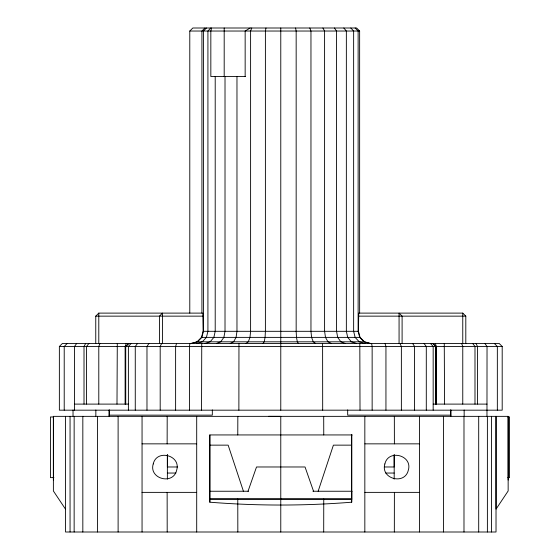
<?xml version="1.0" encoding="UTF-8"?>
<svg xmlns="http://www.w3.org/2000/svg" width="560" height="560" viewBox="0 0 560 560"><rect width="100%" height="100%" fill="white"/><g stroke="black" fill="none" stroke-linecap="round" stroke-linejoin="round"><path stroke-width="0.84" d="M53.382 480.046L53.382 416.353L508.151 416.353L508.151 480.046M73.031 416.094L73.031 410.025M95.844 416.101L95.844 410.025M109.2 410.067L109.2 416.108L109.2 409.899M351.701 502.194L351.701 434.938L351.701 502.194C304.521 505.981 257.019 505.981 209.839 502.194L209.839 434.938L352.254 434.945M323.757 499.044L323.701 532M347.676 409.92L347.676 415.142L450.8 415.142M364.833 532L364.833 416.353M394.191 479.171L394.191 454.741L394.191 466.984L384.846 466.977M394.338 532L394.394 492.373M419.489 532L419.489 416.353M450.8 409.899L450.8 416.108L450.8 410.067M508.151 416.353L508.151 490.966L496.02 509.166L496.02 416.353L496.02 532L65.513 532L65.513 416.353M142.051 532L142.051 416.353M167.139 443.849L167.195 416.353M196.7 532L196.7 416.353M237.776 434.938L237.832 416.353M238.959 343.441L238.875 410.172M201.747 343.441L201.544 410.172M117.292 343.441L116.991 404.103M370.58 343.441L364.511 341.817L360.073 337.379L358.449 331.31L358.743 313.11L462.763 313.11L465.801 316.141L465.801 343.441M189.966 343.441L189.42 346.472L189.42 410.172M265.993 28L265.398 31.031L265.398 331.31L265.076 337.379L264.215 341.817L263.025 343.441M211.582 28L210.833 31.031L210.833 76.531L245.637 76.531M190.981 343.441L197.05 341.817L201.488 337.379L203.112 331.31L202.818 313.11L98.791 313.11L95.76 316.141L95.76 343.441M176.561 343.441L175.616 346.472L175.616 410.172M318.143 491.246L333.403 445.144L351.638 445.144M248.024 491.246L256.515 466.977L305.046 466.977L313.537 491.246M251.769 28L250.6 31.031L250.6 331.31L249.977 337.379L248.283 341.817L245.959 343.441M99.974 343.441L98.791 346.472L98.791 404.103M125.118 404.103L125.118 346.472L126.301 343.441M161.651 343.441L160.188 346.472L160.188 410.172M85.659 343.441L84.014 346.472L84.014 404.103M148.96 343.441L146.979 346.472L146.979 410.172M76.699 343.441L74.529 346.472L74.529 410.172M137.571 343.441L135.268 346.472L135.268 410.172M88.907 343.441L86.569 346.472L86.569 404.103M131.103 343.441L128.394 346.472L128.394 410.172M210.735 28L207.921 31.031L207.921 331.31L206.423 337.379L202.321 341.817L196.714 343.441M206.423 28L203.434 31.031L203.434 331.31L201.838 337.379L197.484 341.817L191.534 343.441M67.235 343.441L64.218 346.472L64.218 410.172M189.784 313.11L189.784 31.031L192.822 28L356.608 28L359.639 31.031L359.639 313.11M204.953 28L201.922 31.031L201.922 313.11M59.367 346.472L62.398 343.441L499.163 343.441L502.194 346.472L502.194 410.172L59.367 410.172L59.367 346.472L125.118 346.472M250.187 28L245.154 31.031L245.154 76.531M230.23 343.441L233.597 341.817L236.068 337.379L236.971 331.31L236.971 76.531M216.44 343.441L220.731 341.817L223.867 337.379L225.015 331.31L225.015 76.531M205.121 343.441L210.168 341.817L213.857 337.379L215.208 331.31L215.208 76.531M189.784 31.031L359.639 31.031M95.76 316.141L203.112 316.141M358.449 316.141L465.801 316.141M203.112 331.31L358.449 331.31M201.488 337.379L360.073 337.379M197.05 341.817L364.511 341.817M435.813 346.472L432.789 343.441L435.834 346.472L435.813 404.103L435.834 346.472L125.727 346.472L125.748 404.103M435.26 343.441L436.443 346.472L502.194 346.472M74.529 404.103L128.394 404.103M433.167 404.103L487.032 404.103M109.2 415.142L212.324 415.142L212.324 409.92M53.053 416.962L50.428 416.962L50.428 477.624L53.9 477.624M507.822 416.962L509.572 416.962L509.572 477.624L507.836 477.624M141.995 443.849L196.644 443.849M364.889 443.849L419.538 443.849M209.923 445.144L228.151 445.144L243.418 491.246M177.562 466.977L167.37 466.984L167.37 454.748L167.37 479.171M167.37 473.046L175.868 473.046M385.693 473.046L394.191 473.046M209.482 491.246L248.626 491.246M312.928 491.246L352.079 491.246M141.995 492.373L196.644 492.373M364.889 492.373L419.538 492.373M268.639 416.332L280.777 416.346L280.777 532M370.027 343.441L364.077 341.817L359.723 337.379L358.127 331.31L358.127 31.031L355.138 28M364.847 343.441L359.24 341.817L355.138 337.379L353.64 331.31L353.64 31.031L350.819 28M356.44 343.441L351.393 341.817L347.704 337.379L346.353 331.31L346.353 31.031L343.819 28M345.121 343.441L340.83 341.817L337.694 337.379L336.546 331.31L336.546 31.031L334.39 28M331.331 343.441L327.964 341.817L325.493 337.379L324.59 331.31L324.59 31.031L322.896 28M315.602 343.441L313.278 341.817L311.584 337.379L310.961 331.31L310.961 31.031L309.792 28M494.326 343.441L497.343 346.472L497.343 410.172M430.458 343.441L433.167 346.472L433.167 410.172M472.654 343.441L474.992 346.472L474.992 404.103M423.99 343.441L426.293 346.472L426.293 410.172M298.529 343.441L297.346 341.817L296.485 337.379L296.163 331.31L296.163 31.031L295.568 28M484.855 343.441L487.032 346.472L486.969 416.094M65.513 509.166L53.382 490.966L53.382 416.353M412.601 343.441L414.582 346.472L414.582 410.172M475.902 343.441L477.547 346.472L477.547 404.103M399.91 343.441L401.373 346.472L401.373 410.172M461.587 343.441L462.763 346.472L462.763 404.103M385 343.441L385.945 346.472L385.945 410.172M371.595 343.441L372.141 346.472L372.141 410.172M444.269 343.441L444.57 404.103M359.814 343.441L360.017 410.172M322.602 343.441L322.686 410.172M394.338 416.353L394.394 443.849M323.701 416.353L323.757 434.938M237.832 532L237.776 499.044M167.139 492.373L167.195 532M491.477 416.353L491.477 532M487.389 416.353L487.389 532M478.702 416.353L478.702 532M464.156 410.025L464.156 416.101M463.988 416.353L463.988 532M462.763 313.11L462.763 343.441M443.429 416.353L443.429 532M436.443 346.472L436.443 404.103M402.101 343.441L402.101 316.141L399.07 313.11L399.07 343.441M351.722 491.246L351.722 499.583M280.777 28L280.777 410.172M224.189 28L224.189 76.531M209.839 434.938L209.839 502.194M162.491 343.441L162.491 313.11L159.453 316.141L159.453 343.441M118.111 416.353L118.111 532M98.791 313.11L98.791 343.441M97.545 416.353L97.545 532M82.831 416.353L82.831 532M74.144 416.353L74.144 532M70.056 416.353L70.056 532M209.839 499.023L351.701 499.044L209.839 499.023M153.23 463.946C148.624 478.842 173.201 485.429 176.666 470.225C181.272 455.322 156.688 448.735 153.23 463.946M384.867 463.946C380.268 478.842 404.845 485.429 408.31 470.225C412.909 455.322 388.332 448.735 384.867 463.946M128.772 343.441L125.748 346.472L128.765 343.441"/></g></svg>
